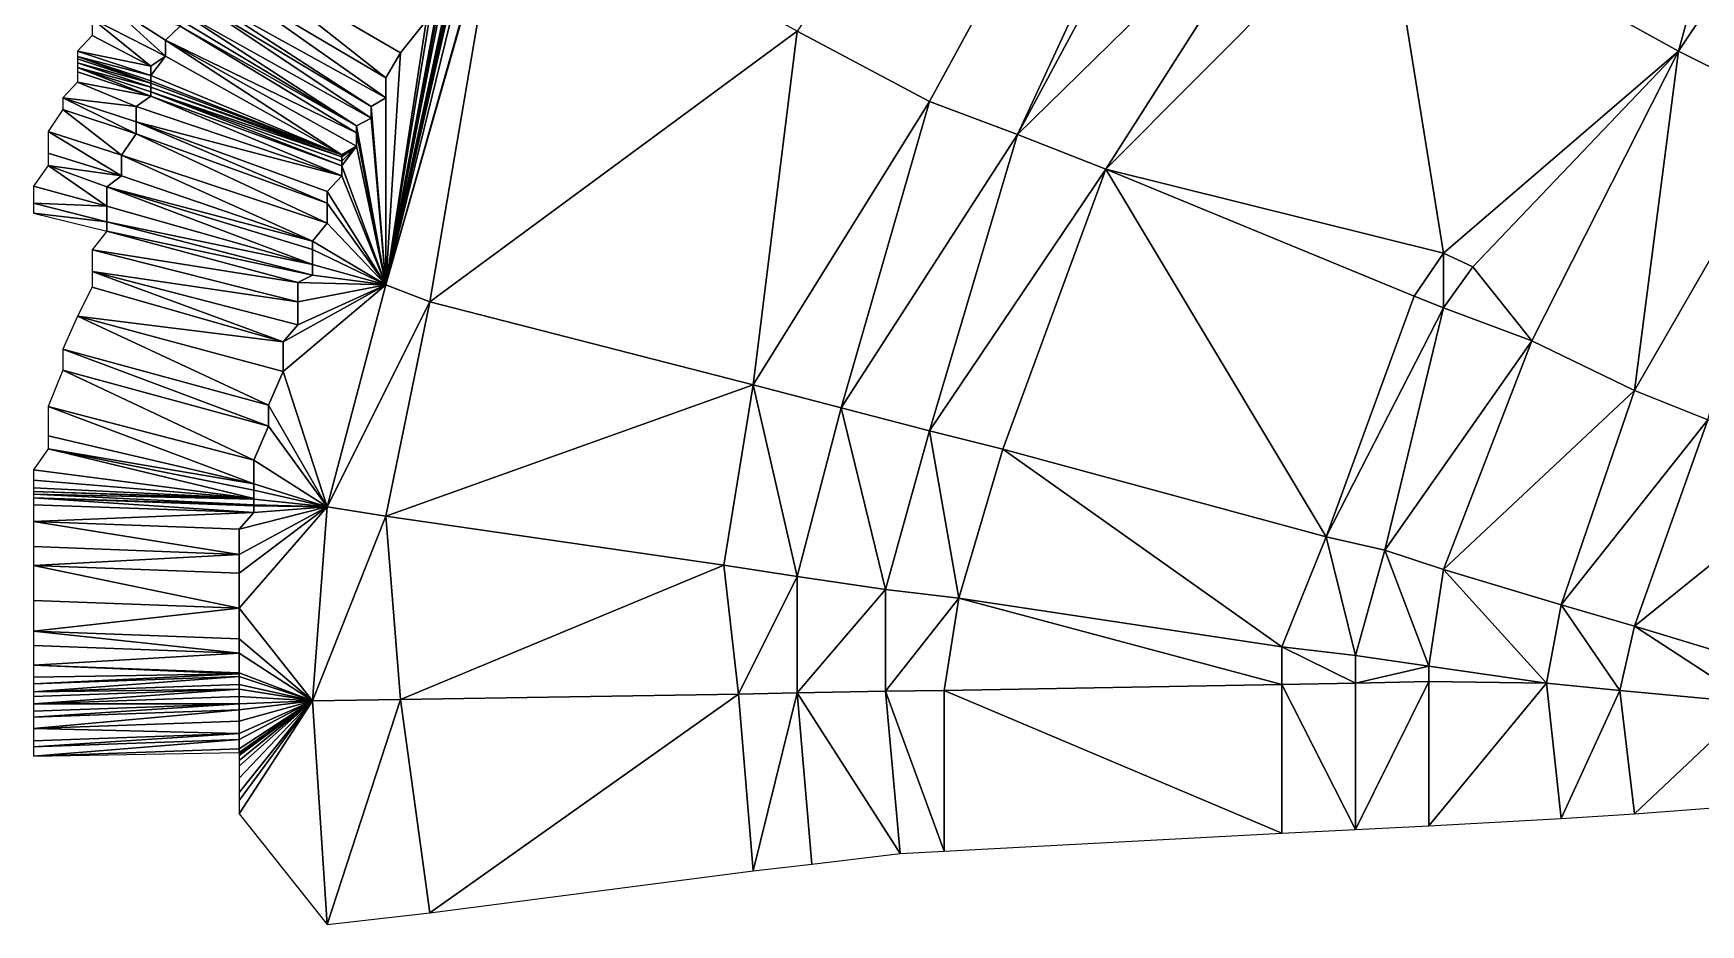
# Model space of a CAD drawing. Header units: inches. Extents: x -773 to -296, y 669 to 1001.
# Drawn here: x -770 to -656.5, y 690.7 to 751.4 of the extents above; entities that cross this region are included whole.
import ezdxf

# ---------------------------------------------------------------- set-up
doc = ezdxf.new("R2010")
doc.units = ezdxf.units.IN
doc.header["$MEASUREMENT"] = 0

msp = doc.modelspace()

# ---------------------------------------------------------------- linework, layer by layer
at = {"color": 72, "true_color": 0x52e210}
for points in [[(-718, 751.5, 360), (-709, 746.71875, 350), (-662, 832.875, 350), (-718, 751.5, 360)], [(-709, 746.71875, 350), (-703, 744.46875, 350), (-662, 832.875, 350), (-709, 746.71875, 350)], [(-657, 829.90625, 350), (-662, 832.875, 350), (-703, 744.46875, 350), (-657, 829.90625, 350)], [(-683, 764.0625, 340), (-657, 829.90625, 350), (-703, 744.46875, 350), (-683, 764.0625, 340)], [(-639, 819.84375, 333.01501), (-678, 761.1875, 340), (-658, 750.15625, 340), (-639, 819.84375, 333.01501)], [(-658, 750.15625, 340), (-619, 808.4375, 333.01501), (-639, 819.84375, 333.01501), (-658, 750.15625, 340)], [(-650, 746.125, 330), (-619, 808.4375, 333.01501), (-658, 750.15625, 340), (-650, 746.125, 330)], [(-703, 744.46875, 350), (-697, 742.125, 342.51697), (-683, 764.0625, 340), (-703, 744.46875, 350)], [(-683, 764.0625, 340), (-697, 742.125, 342.51697), (-678, 761.1875, 340), (-683, 764.0625, 340)], [(-746, 734.25, 360), (-738, 762.5, 360), (-738, 762.25, 360), (-746, 734.25, 360)], [(-743, 733.09375, 357.57397), (-738, 762.5, 360), (-746, 734.25, 360), (-743, 733.09375, 357.57397)], [(-746, 734.25, 360), (-738, 762.25, 360), (-740, 758.78125, 360), (-746, 734.25, 360)], [(-743, 733.09375, 357.57397), (-718, 751.5, 360), (-738, 762.5, 360), (-743, 733.09375, 357.57397)], [(-674, 736.40625, 342.14001), (-678, 761.1875, 340), (-697, 742.125, 342.51697), (-674, 736.40625, 342.14001)], [(-674, 736.40625, 342.14001), (-658, 750.15625, 340), (-678, 761.1875, 340), (-674, 736.40625, 342.14001)], [(-740, 758.78125, 360), (-741, 757.59375, 360), (-746, 734.25, 360), (-740, 758.78125, 360)], [(-741, 756.96875, 360), (-746, 734.25, 360), (-741, 757.59375, 360), (-741, 756.96875, 360)], [(-757, 757.03125, 370), (-758, 755.4375, 370), (-746, 748.34375, 360), (-757, 757.03125, 370)], [(-743, 752.53125, 360), (-757, 757.03125, 370), (-745, 750.03125, 360), (-743, 752.53125, 360)], [(-757, 757.03125, 370), (-746, 748.34375, 360), (-745, 750.03125, 360), (-757, 757.03125, 370)], [(-741, 756.75, 360), (-746, 734.25, 360), (-741, 756.96875, 360), (-741, 756.75, 360)], [(-741, 756.75, 360), (-741, 756.4375, 360), (-746, 734.25, 360), (-741, 756.75, 360)], [(-746, 734.25, 360), (-741, 756.4375, 360), (-741, 756.09375, 360), (-746, 734.25, 360)], [(-741, 756.09375, 360), (-742, 755.8125, 360), (-746, 734.25, 360), (-741, 756.09375, 360)], [(-759, 754.15625, 370), (-746, 746.96875, 360), (-758, 755.4375, 370), (-759, 754.15625, 370)], [(-758, 755.4375, 370), (-746, 746.96875, 360), (-746, 748.34375, 360), (-758, 755.4375, 370)], [(-742, 755.8125, 360), (-742, 755.25, 360), (-746, 734.25, 360), (-742, 755.8125, 360)], [(-746, 734.25, 360), (-742, 755.25, 360), (-742, 754.46875, 360), (-746, 734.25, 360)], [(-747, 746.375, 360), (-746, 746.96875, 360), (-759, 754.15625, 370), (-747, 746.375, 360)], [(-759, 754.15625, 370), (-759, 753.59375, 370), (-747, 746.375, 360), (-759, 754.15625, 370)], [(-742, 754.46875, 360), (-743, 753.8125, 360), (-746, 734.25, 360), (-742, 754.46875, 360)], [(-743, 753.8125, 360), (-743, 752.53125, 360), (-746, 734.25, 360), (-743, 753.8125, 360)], [(-765, 753.4375, 370), (-766, 752.34375, 370), (-761, 749.8125, 370), (-765, 753.4375, 370)], [(-760, 751.84375, 370), (-765, 753.4375, 370), (-761, 750.90625, 370), (-760, 751.84375, 370)], [(-761, 750.90625, 370), (-765, 753.4375, 370), (-761, 749.8125, 370), (-761, 750.90625, 370)], [(-759, 753.59375, 370), (-760, 752.84375, 370), (-747, 745.59375, 360), (-759, 753.59375, 370)], [(-760, 752.84375, 370), (-760, 752.28125, 370), (-748, 745.0625, 360), (-760, 752.84375, 370)], [(-760, 752.84375, 370), (-748, 745.0625, 360), (-747, 745.59375, 360), (-760, 752.84375, 370)], [(-759, 753.59375, 370), (-747, 745.59375, 360), (-747, 746.375, 360), (-759, 753.59375, 370)], [(-743, 752.53125, 360), (-745, 750.03125, 360), (-746, 734.25, 360), (-743, 752.53125, 360)], [(-766, 752.34375, 370), (-766, 751.21875, 370), (-762, 749.125, 370), (-766, 752.34375, 370)], [(-761, 749.8125, 370), (-766, 752.34375, 370), (-762, 749.125, 370), (-761, 749.8125, 370)], [(-748, 744.59375, 360), (-760, 751.84375, 370), (-761, 750.90625, 370), (-748, 744.59375, 360)], [(-748, 745.0625, 360), (-760, 752.28125, 370), (-760, 751.84375, 370), (-748, 745.0625, 360)], [(-748, 745.0625, 360), (-760, 751.84375, 370), (-748, 744.59375, 360), (-748, 745.0625, 360)], [(-743, 733.09375, 357.57397), (-721, 727.4375, 357.57397), (-718, 751.5, 360), (-743, 733.09375, 357.57397)], [(-721, 727.4375, 357.57397), (-709, 746.71875, 350), (-718, 751.5, 360), (-721, 727.4375, 357.57397)], [(-762, 749.125, 370), (-766, 751.21875, 370), (-767, 750.15625, 370), (-762, 749.125, 370)], [(-748, 744.59375, 360), (-761, 750.90625, 370), (-748, 743.6875, 360), (-748, 744.59375, 360)], [(-748, 743.6875, 360), (-761, 750.90625, 370), (-749, 743.09375, 360), (-748, 743.6875, 360)], [(-761, 750.90625, 370), (-761, 749.8125, 370), (-749, 743.09375, 360), (-761, 750.90625, 370)], [(-762, 749.125, 370), (-767, 750.15625, 370), (-762, 748.5, 370), (-762, 749.125, 370)], [(-762, 748.5, 370), (-767, 750.15625, 370), (-767, 749.78125, 370), (-762, 748.5, 370)], [(-762, 748.125, 370), (-762, 748.5, 370), (-767, 749.78125, 370), (-762, 748.125, 370)], [(-762, 748.125, 370), (-767, 749.78125, 370), (-762, 747.96875, 370), (-762, 748.125, 370)], [(-762, 747.96875, 370), (-767, 749.78125, 370), (-767, 749.625, 370), (-762, 747.96875, 370)], [(-762, 747.96875, 370), (-767, 749.625, 370), (-767, 749.34375, 370), (-762, 747.96875, 370)], [(-767, 749.03125, 370), (-762, 747.6875, 370), (-767, 749.34375, 370), (-767, 749.03125, 370)], [(-767, 749.34375, 370), (-762, 747.6875, 370), (-762, 747.96875, 370), (-767, 749.34375, 370)], [(-749, 743.09375, 360), (-761, 749.8125, 370), (-762, 748.5, 370), (-749, 743.09375, 360)], [(-761, 749.8125, 370), (-762, 749.125, 370), (-762, 748.5, 370), (-761, 749.8125, 370)], [(-746, 734.25, 360), (-745, 750.03125, 360), (-746, 748.34375, 360), (-746, 734.25, 360)], [(-672, 735.46875, 340), (-658, 750.15625, 340), (-674, 736.40625, 342.14001), (-672, 735.46875, 340)], [(-672, 735.46875, 340), (-668, 730.4375, 340), (-658, 750.15625, 340), (-672, 735.46875, 340)], [(-661, 727.0625, 330), (-658, 750.15625, 340), (-668, 730.4375, 340), (-661, 727.0625, 330)], [(-650, 746.125, 330), (-658, 750.15625, 340), (-661, 727.0625, 330), (-650, 746.125, 330)], [(-763, 746.375, 370), (-767, 748.03125, 370), (-768, 746.96875, 370), (-763, 746.375, 370)], [(-762, 747.375, 370), (-762, 747.6875, 370), (-767, 749.03125, 370), (-762, 747.375, 370)], [(-762, 747.375, 370), (-767, 749.03125, 370), (-762, 747.09375, 370), (-762, 747.375, 370)], [(-762, 747.09375, 370), (-767, 749.03125, 370), (-767, 748.75, 370), (-762, 747.09375, 370)], [(-762, 747.09375, 370), (-767, 748.75, 370), (-767, 748.03125, 370), (-762, 747.09375, 370)], [(-762, 747.09375, 370), (-767, 748.03125, 370), (-763, 746.375, 370), (-762, 747.09375, 370)], [(-749, 743.09375, 360), (-762, 748.5, 370), (-762, 748.125, 370), (-749, 743.09375, 360)], [(-762, 748.125, 370), (-762, 747.96875, 370), (-749, 743.09375, 360), (-762, 748.125, 370)], [(-749, 743.09375, 360), (-762, 747.96875, 370), (-762, 747.6875, 370), (-749, 743.09375, 360)], [(-746, 748.34375, 360), (-746, 746.96875, 360), (-746, 734.25, 360), (-746, 748.34375, 360)], [(-763, 746.375, 370), (-768, 746.96875, 370), (-763, 745.34375, 370), (-763, 746.375, 370)], [(-763, 745.34375, 370), (-768, 746.96875, 370), (-763, 744.53125, 370), (-763, 745.34375, 370)], [(-768, 746.1875, 370), (-763, 744.53125, 370), (-768, 746.96875, 370), (-768, 746.1875, 370)], [(-762, 747.09375, 370), (-763, 746.375, 370), (-749, 741.65625, 360), (-762, 747.09375, 370)], [(-749, 742.96875, 360), (-749, 743.09375, 360), (-762, 747.6875, 370), (-749, 742.96875, 360)], [(-749, 742.96875, 360), (-762, 747.6875, 370), (-762, 747.375, 370), (-749, 742.96875, 360)], [(-749, 742.96875, 360), (-762, 747.375, 370), (-749, 742.65625, 360), (-749, 742.96875, 360)], [(-749, 742.65625, 360), (-762, 747.375, 370), (-749, 742.34375, 360), (-749, 742.65625, 360)], [(-762, 747.375, 370), (-762, 747.09375, 370), (-749, 742.34375, 360), (-762, 747.375, 370)], [(-749, 742.34375, 360), (-762, 747.09375, 370), (-749, 741.65625, 360), (-749, 742.34375, 360)], [(-747, 746.375, 360), (-746, 734.25, 360), (-746, 746.96875, 360), (-747, 746.375, 360)], [(-769, 744.6875, 370), (-764, 743.0625, 370), (-768, 746.1875, 370), (-769, 744.6875, 370)], [(-764, 743.0625, 370), (-763, 744.53125, 370), (-768, 746.1875, 370), (-764, 743.0625, 370)], [(-749, 741.65625, 360), (-763, 746.375, 370), (-763, 745.34375, 370), (-749, 741.65625, 360)], [(-747, 745.59375, 360), (-746, 734.25, 360), (-747, 746.375, 360), (-747, 745.59375, 360)], [(-721, 727.4375, 357.57397), (-715, 725.875, 350), (-709, 746.71875, 350), (-721, 727.4375, 357.57397)], [(-715, 725.875, 350), (-703, 744.46875, 350), (-709, 746.71875, 350), (-715, 725.875, 350)], [(-656, 725.0625, 330), (-650, 746.125, 330), (-661, 727.0625, 330), (-656, 725.0625, 330)], [(-764, 741.65625, 370), (-764, 743.0625, 370), (-769, 744.6875, 370), (-764, 741.65625, 370)], [(-764, 741.65625, 370), (-769, 744.6875, 370), (-769, 743.21875, 370), (-764, 741.65625, 370)], [(-763, 745.34375, 370), (-763, 744.53125, 370), (-750, 739.8125, 360), (-763, 745.34375, 370)], [(-749, 741.65625, 360), (-763, 745.34375, 370), (-750, 740.59375, 360), (-749, 741.65625, 360)], [(-750, 740.59375, 360), (-763, 745.34375, 370), (-750, 739.8125, 360), (-750, 740.59375, 360)], [(-747, 745.59375, 360), (-748, 745.0625, 360), (-746, 734.25, 360), (-747, 745.59375, 360)], [(-748, 744.59375, 360), (-746, 734.25, 360), (-748, 745.0625, 360), (-748, 744.59375, 360)], [(-748, 743.6875, 360), (-746, 734.25, 360), (-748, 744.59375, 360), (-748, 743.6875, 360)], [(-764, 743.0625, 370), (-750, 738.4375, 360), (-763, 744.53125, 370), (-764, 743.0625, 370)], [(-750, 739.8125, 360), (-763, 744.53125, 370), (-750, 738.4375, 360), (-750, 739.8125, 360)], [(-748, 743.6875, 360), (-749, 743.09375, 360), (-749, 742.96875, 360), (-748, 743.6875, 360)], [(-749, 742.65625, 360), (-749, 742.34375, 360), (-748, 743.6875, 360), (-749, 742.65625, 360)], [(-748, 743.6875, 360), (-749, 742.34375, 360), (-746, 734.25, 360), (-748, 743.6875, 360)], [(-748, 743.6875, 360), (-749, 742.96875, 360), (-749, 742.65625, 360), (-748, 743.6875, 360)], [(-715, 725.875, 350), (-709, 724.3125, 350), (-703, 744.46875, 350), (-715, 725.875, 350)], [(-703, 744.46875, 350), (-709, 724.3125, 350), (-697, 742.125, 342.51697), (-703, 744.46875, 350)], [(-765, 739.59375, 370), (-769, 742.375, 370), (-770, 740.96875, 370), (-765, 739.59375, 370)], [(-764, 741.65625, 370), (-769, 743.21875, 370), (-769, 742.375, 370), (-764, 741.65625, 370)], [(-765, 740.90625, 370), (-764, 741.65625, 370), (-769, 742.375, 370), (-765, 740.90625, 370)], [(-765, 740.90625, 370), (-769, 742.375, 370), (-765, 739.59375, 370), (-765, 740.90625, 370)], [(-751, 737.21875, 360), (-750, 738.4375, 360), (-764, 743.0625, 370), (-751, 737.21875, 360)], [(-751, 737.21875, 360), (-764, 743.0625, 370), (-764, 741.65625, 370), (-751, 737.21875, 360)], [(-749, 742.34375, 360), (-749, 741.65625, 360), (-746, 734.25, 360), (-749, 742.34375, 360)], [(-751, 737.21875, 360), (-764, 741.65625, 370), (-765, 740.90625, 370), (-751, 737.21875, 360)], [(-746, 734.25, 360), (-749, 741.65625, 360), (-750, 740.59375, 360), (-746, 734.25, 360)], [(-704, 723.0625, 344.25903), (-697, 742.125, 342.51697), (-709, 724.3125, 350), (-704, 723.0625, 344.25903)], [(-682, 717.09375, 344.25903), (-697, 742.125, 342.51697), (-704, 723.0625, 344.25903), (-682, 717.09375, 344.25903)], [(-676, 733.46875, 342.51697), (-674, 736.40625, 342.14001), (-697, 742.125, 342.51697), (-676, 733.46875, 342.51697)], [(-676, 733.46875, 342.51697), (-697, 742.125, 342.51697), (-682, 717.09375, 344.25903), (-676, 733.46875, 342.51697)], [(-765, 739.59375, 370), (-770, 740.96875, 370), (-770, 739.8125, 370), (-765, 739.59375, 370)], [(-751, 736.65625, 360), (-751, 737.21875, 360), (-765, 740.90625, 370), (-751, 736.65625, 360)], [(-751, 736.65625, 360), (-765, 740.90625, 370), (-751, 735.625, 360), (-751, 736.65625, 360)], [(-751, 735.625, 360), (-765, 740.90625, 370), (-765, 739.59375, 370), (-751, 735.625, 360)], [(-750, 740.59375, 360), (-750, 739.8125, 360), (-746, 734.25, 360), (-750, 740.59375, 360)], [(-765, 738.53125, 370), (-765, 739.59375, 370), (-770, 739.8125, 370), (-765, 738.53125, 370)], [(-765, 738.53125, 370), (-770, 739.8125, 370), (-770, 739.125, 370), (-765, 738.53125, 370)], [(-765, 737.90625, 370), (-765, 738.53125, 370), (-770, 739.125, 370), (-765, 737.90625, 370)], [(-751, 735.625, 360), (-765, 739.59375, 370), (-765, 738.53125, 370), (-751, 735.625, 360)], [(-750, 739.8125, 360), (-750, 738.4375, 360), (-746, 734.25, 360), (-750, 739.8125, 360)], [(-765, 737.90625, 370), (-766, 736.625, 370), (-752, 734.40625, 360), (-765, 737.90625, 370)], [(-765, 738.53125, 370), (-765, 737.90625, 370), (-751, 734.90625, 360), (-765, 738.53125, 370)], [(-765, 738.53125, 370), (-751, 734.90625, 360), (-751, 735.625, 360), (-765, 738.53125, 370)], [(-751, 734.90625, 360), (-765, 737.90625, 370), (-752, 734.40625, 360), (-751, 734.90625, 360)], [(-746, 734.25, 360), (-750, 738.4375, 360), (-751, 737.21875, 360), (-746, 734.25, 360)], [(-752, 734.40625, 360), (-766, 736.625, 370), (-752, 733.09375, 360), (-752, 734.40625, 360)], [(-766, 736.625, 370), (-766, 735.15625, 370), (-752, 733.09375, 360), (-766, 736.625, 370)], [(-746, 734.25, 360), (-751, 737.21875, 360), (-751, 736.65625, 360), (-746, 734.25, 360)], [(-751, 735.625, 360), (-746, 734.25, 360), (-751, 736.65625, 360), (-751, 735.625, 360)], [(-751, 735.625, 360), (-751, 734.90625, 360), (-746, 734.25, 360), (-751, 735.625, 360)], [(-674, 732.6875, 340), (-674, 736.40625, 342.14001), (-676, 733.46875, 342.51697), (-674, 732.6875, 340)], [(-674, 736.40625, 342.14001), (-674, 732.6875, 340), (-672, 735.46875, 340), (-674, 736.40625, 342.14001)], [(-753, 730.375, 360), (-752, 731.53125, 360), (-766, 735.15625, 370), (-753, 730.375, 360)], [(-753, 730.375, 360), (-766, 735.15625, 370), (-766, 734.09375, 370), (-753, 730.375, 360)], [(-752, 733.09375, 360), (-766, 735.15625, 370), (-752, 731.53125, 360), (-752, 733.09375, 360)], [(-751, 734.90625, 360), (-752, 734.40625, 360), (-746, 734.25, 360), (-751, 734.90625, 360)], [(-752, 734.40625, 360), (-752, 733.09375, 360), (-746, 734.25, 360), (-752, 734.40625, 360)], [(-672, 735.46875, 340), (-674, 732.6875, 340), (-668, 730.4375, 340), (-672, 735.46875, 340)], [(-767, 732.125, 370), (-753, 730.375, 360), (-766, 734.09375, 370), (-767, 732.125, 370)], [(-750, 719.15625, 360), (-746, 734.25, 360), (-753, 728.34375, 360), (-750, 719.15625, 360)], [(-753, 728.34375, 360), (-746, 734.25, 360), (-753, 730.375, 360), (-753, 728.34375, 360)], [(-746, 734.25, 360), (-752, 731.53125, 360), (-753, 730.375, 360), (-746, 734.25, 360)], [(-746, 734.25, 360), (-752, 733.09375, 360), (-752, 731.53125, 360), (-746, 734.25, 360)], [(-750, 719.15625, 360), (-743, 733.09375, 357.57397), (-746, 734.25, 360), (-750, 719.15625, 360)], [(-676, 733.46875, 342.51697), (-682, 717.09375, 344.25903), (-674, 732.6875, 340), (-676, 733.46875, 342.51697)], [(-768, 729.875, 370), (-754, 726.0625, 360), (-767, 732.125, 370), (-768, 729.875, 370)], [(-753, 728.34375, 360), (-753, 730.375, 360), (-767, 732.125, 370), (-753, 728.34375, 360)], [(-767, 732.125, 370), (-754, 726.0625, 360), (-753, 728.34375, 360), (-767, 732.125, 370)], [(-746, 718.5, 356.32898), (-743, 733.09375, 357.57397), (-750, 719.15625, 360), (-746, 718.5, 356.32898)], [(-746, 718.5, 356.32898), (-721, 727.4375, 357.57397), (-743, 733.09375, 357.57397), (-746, 718.5, 356.32898)], [(-674, 732.6875, 340), (-682, 717.09375, 344.25903), (-678, 716.1875, 340), (-674, 732.6875, 340)], [(-674, 732.6875, 340), (-678, 716.1875, 340), (-668, 730.4375, 340), (-674, 732.6875, 340)], [(-768, 728.4375, 370), (-754, 724.625, 360), (-768, 729.875, 370), (-768, 728.4375, 370)], [(-768, 729.875, 370), (-754, 724.625, 360), (-754, 726.0625, 360), (-768, 729.875, 370)], [(-674, 714.875, 340), (-668, 730.4375, 340), (-678, 716.1875, 340), (-674, 714.875, 340)], [(-661, 727.0625, 330), (-668, 730.4375, 340), (-674, 714.875, 340), (-661, 727.0625, 330)], [(-769, 725.96875, 370), (-755, 722.3125, 360), (-768, 728.4375, 370), (-769, 725.96875, 370)], [(-768, 728.4375, 370), (-755, 722.3125, 360), (-754, 724.625, 360), (-768, 728.4375, 370)], [(-754, 726.0625, 360), (-750, 719.15625, 360), (-753, 728.34375, 360), (-754, 726.0625, 360)], [(-723, 715.1875, 356.32898), (-721, 727.4375, 357.57397), (-746, 718.5, 356.32898), (-723, 715.1875, 356.32898)], [(-718, 714.40625, 350), (-721, 727.4375, 357.57397), (-723, 715.1875, 356.32898), (-718, 714.40625, 350)], [(-718, 714.40625, 350), (-715, 725.875, 350), (-721, 727.4375, 357.57397), (-718, 714.40625, 350)], [(-666, 712.46875, 330), (-661, 727.0625, 330), (-674, 714.875, 340), (-666, 712.46875, 330)], [(-656, 725.0625, 330), (-661, 727.0625, 330), (-666, 712.46875, 330), (-656, 725.0625, 330)], [(-769, 723.96875, 370), (-755, 720.71875, 360), (-769, 725.96875, 370), (-769, 723.96875, 370)], [(-769, 725.96875, 370), (-755, 720.71875, 360), (-755, 722.3125, 360), (-769, 725.96875, 370)], [(-754, 724.625, 360), (-750, 719.15625, 360), (-754, 726.0625, 360), (-754, 724.625, 360)], [(-718, 714.40625, 350), (-712, 713.53125, 350), (-715, 725.875, 350), (-718, 714.40625, 350)], [(-715, 725.875, 350), (-712, 713.53125, 350), (-709, 724.3125, 350), (-715, 725.875, 350)], [(-755, 722.3125, 360), (-750, 719.15625, 360), (-754, 724.625, 360), (-755, 722.3125, 360)], [(-709, 724.3125, 350), (-712, 713.53125, 350), (-707, 712.9375, 345.05298), (-709, 724.3125, 350)], [(-709, 724.3125, 350), (-707, 712.9375, 345.05298), (-704, 723.0625, 344.25903), (-709, 724.3125, 350)], [(-666, 712.46875, 330), (-661, 711.03125, 330), (-656, 725.0625, 330), (-666, 712.46875, 330)], [(-656, 725.0625, 330), (-661, 711.03125, 330), (-648, 721.5, 320), (-656, 725.0625, 330)], [(-755, 719.71875, 360), (-769, 723.09375, 370), (-770, 721.65625, 370), (-755, 719.71875, 360)], [(-769, 723.96875, 370), (-769, 723.09375, 370), (-755, 720.71875, 360), (-769, 723.96875, 370)], [(-755, 720.71875, 360), (-769, 723.09375, 370), (-755, 720.28125, 360), (-755, 720.71875, 360)], [(-755, 720.28125, 360), (-769, 723.09375, 370), (-755, 719.71875, 360), (-755, 720.28125, 360)], [(-704, 723.0625, 344.25903), (-707, 712.9375, 345.05298), (-685, 709.625, 345.05298), (-704, 723.0625, 344.25903)], [(-704, 723.0625, 344.25903), (-685, 709.625, 345.05298), (-682, 717.09375, 344.25903), (-704, 723.0625, 344.25903)], [(-755, 720.71875, 360), (-750, 719.15625, 360), (-755, 722.3125, 360), (-755, 720.71875, 360)], [(-755, 719.71875, 360), (-770, 721.65625, 370), (-770, 720.96875, 370), (-755, 719.71875, 360)], [(-770, 720.4375, 370), (-755, 719.71875, 360), (-770, 720.96875, 370), (-770, 720.4375, 370)], [(-661, 711.03125, 330), (-653, 708.59375, 320), (-648, 721.5, 320), (-661, 711.03125, 330)], [(-770, 720.1875, 370), (-755, 719.71875, 360), (-770, 720.4375, 370), (-770, 720.1875, 370)], [(-770, 720, 370), (-755, 719.65625, 360), (-770, 720.1875, 370), (-770, 720, 370)], [(-770, 720.1875, 370), (-755, 719.65625, 360), (-755, 719.71875, 360), (-770, 720.1875, 370)], [(-755, 719.28125, 360), (-755, 719.65625, 360), (-770, 720, 370), (-755, 719.28125, 360)], [(-755, 719.28125, 360), (-770, 720, 370), (-770, 719.75, 370), (-755, 719.28125, 360)], [(-755, 719.21875, 360), (-755, 719.28125, 360), (-770, 719.75, 370), (-755, 719.21875, 360)], [(-770, 719.28125, 370), (-755, 718.75, 360), (-770, 719.75, 370), (-770, 719.28125, 370)], [(-770, 719.75, 370), (-755, 718.75, 360), (-755, 719.21875, 360), (-770, 719.75, 370)], [(-755, 720.71875, 360), (-755, 720.28125, 360), (-750, 719.15625, 360), (-755, 720.71875, 360)], [(-750, 719.15625, 360), (-755, 720.28125, 360), (-755, 719.65625, 360), (-750, 719.15625, 360)], [(-755, 719.65625, 360), (-755, 720.28125, 360), (-755, 719.71875, 360), (-755, 719.65625, 360)], [(-750, 719.15625, 360), (-755, 719.65625, 360), (-755, 719.28125, 360), (-750, 719.15625, 360)], [(-770, 718.15625, 370), (-755, 718.75, 360), (-770, 719.28125, 370), (-770, 718.15625, 370)], [(-770, 718.15625, 370), (-756, 717.625, 360), (-755, 718.75, 360), (-770, 718.15625, 370)], [(-756, 715.90625, 360), (-756, 714.625, 360), (-750, 719.15625, 360), (-756, 715.90625, 360)], [(-750, 719.15625, 360), (-756, 714.625, 360), (-756, 712.25, 360), (-750, 719.15625, 360)], [(-750, 719.15625, 360), (-756, 712.25, 360), (-751, 705.9375, 360), (-750, 719.15625, 360)], [(-755, 718.75, 360), (-756, 717.625, 360), (-750, 719.15625, 360), (-755, 718.75, 360)], [(-750, 719.15625, 360), (-756, 717.625, 360), (-756, 715.90625, 360), (-750, 719.15625, 360)], [(-755, 719.21875, 360), (-750, 719.15625, 360), (-755, 719.28125, 360), (-755, 719.21875, 360)], [(-755, 718.75, 360), (-750, 719.15625, 360), (-755, 719.21875, 360), (-755, 718.75, 360)], [(-750, 719.15625, 360), (-751, 705.9375, 360), (-746, 718.5, 356.32898), (-750, 719.15625, 360)], [(-745, 706.03125, 355.45203), (-746, 718.5, 356.32898), (-751, 705.9375, 360), (-745, 706.03125, 355.45203)], [(-723, 715.1875, 356.32898), (-746, 718.5, 356.32898), (-745, 706.03125, 355.45203), (-723, 715.1875, 356.32898)], [(-770, 716.4375, 370), (-756, 715.90625, 360), (-770, 718.15625, 370), (-770, 716.4375, 370)], [(-770, 718.15625, 370), (-756, 715.90625, 360), (-756, 717.625, 360), (-770, 718.15625, 370)], [(-770, 716.4375, 370), (-770, 715.15625, 370), (-756, 715.90625, 360), (-770, 716.4375, 370)], [(-682, 717.09375, 344.25903), (-685, 709.625, 345.05298), (-680, 709.03125, 340), (-682, 717.09375, 344.25903)], [(-682, 717.09375, 344.25903), (-680, 709.03125, 340), (-678, 716.1875, 340), (-682, 717.09375, 344.25903)], [(-678, 716.1875, 340), (-680, 709.03125, 340), (-675, 708.3125, 340), (-678, 716.1875, 340)], [(-678, 716.1875, 340), (-675, 708.3125, 340), (-674, 714.875, 340), (-678, 716.1875, 340)], [(-756, 715.90625, 360), (-770, 715.15625, 370), (-756, 714.625, 360), (-756, 715.90625, 360)], [(-770, 712.78125, 370), (-756, 712.25, 360), (-770, 715.15625, 370), (-770, 712.78125, 370)], [(-770, 715.15625, 370), (-756, 712.25, 360), (-756, 714.625, 360), (-770, 715.15625, 370)], [(-722, 706.40625, 355.45203), (-723, 715.1875, 356.32898), (-745, 706.03125, 355.45203), (-722, 706.40625, 355.45203)], [(-718, 714.40625, 350), (-723, 715.1875, 356.32898), (-722, 706.40625, 355.45203), (-718, 714.40625, 350)], [(-718, 706.5, 350), (-718, 714.40625, 350), (-722, 706.40625, 355.45203), (-718, 706.5, 350)], [(-712, 713.53125, 350), (-718, 714.40625, 350), (-718, 706.5, 350), (-712, 713.53125, 350)], [(-674, 714.875, 340), (-675, 708.3125, 340), (-667, 707.15625, 330), (-674, 714.875, 340)], [(-674, 714.875, 340), (-667, 707.15625, 330), (-666, 712.46875, 330), (-674, 714.875, 340)], [(-770, 710.6875, 370), (-756, 712.25, 360), (-770, 712.78125, 370), (-770, 710.6875, 370)], [(-712, 713.53125, 350), (-718, 706.5, 350), (-712, 706.59375, 350), (-712, 713.53125, 350)], [(-707, 712.9375, 345.05298), (-712, 713.53125, 350), (-712, 706.59375, 350), (-707, 712.9375, 345.05298)], [(-707, 712.9375, 345.05298), (-712, 706.59375, 350), (-708, 706.65625, 345.31104), (-707, 712.9375, 345.05298)], [(-685, 707.0625, 345.31104), (-707, 712.9375, 345.05298), (-708, 706.65625, 345.31104), (-685, 707.0625, 345.31104)], [(-685, 707.0625, 345.31104), (-685, 709.625, 345.05298), (-707, 712.9375, 345.05298), (-685, 707.0625, 345.31104)], [(-756, 710.15625, 360), (-756, 712.25, 360), (-770, 710.6875, 370), (-756, 710.15625, 360)], [(-751, 705.9375, 360), (-756, 712.25, 360), (-756, 710.15625, 360), (-751, 705.9375, 360)], [(-666, 712.46875, 330), (-667, 707.15625, 330), (-662, 706.65625, 330), (-666, 712.46875, 330)], [(-666, 712.46875, 330), (-662, 706.65625, 330), (-661, 711.03125, 330), (-666, 712.46875, 330)], [(-756, 709.1875, 360), (-756, 710.15625, 360), (-770, 710.6875, 370), (-756, 709.1875, 360)], [(-756, 709.1875, 360), (-770, 710.6875, 370), (-770, 709.71875, 370), (-756, 709.1875, 360)], [(-661, 711.03125, 330), (-662, 706.65625, 330), (-653, 705.8125, 320), (-661, 711.03125, 330)], [(-661, 711.03125, 330), (-653, 705.8125, 320), (-653, 708.59375, 320), (-661, 711.03125, 330)], [(-770, 708.375, 370), (-756, 709.1875, 360), (-770, 709.71875, 370), (-770, 708.375, 370)], [(-751, 705.9375, 360), (-756, 710.15625, 360), (-756, 709.1875, 360), (-751, 705.9375, 360)], [(-680, 707.15625, 340), (-680, 709.03125, 340), (-685, 709.625, 345.05298), (-680, 707.15625, 340)], [(-680, 707.15625, 340), (-685, 709.625, 345.05298), (-685, 707.0625, 345.31104), (-680, 707.15625, 340)], [(-770, 708.375, 370), (-756, 707.84375, 360), (-756, 709.1875, 360), (-770, 708.375, 370)], [(-756, 707.78125, 360), (-756, 707.84375, 360), (-770, 708.375, 370), (-756, 707.78125, 360)], [(-770, 707.5625, 370), (-756, 707.78125, 360), (-770, 708.375, 370), (-770, 707.5625, 370)], [(-756, 707.84375, 360), (-751, 705.9375, 360), (-756, 709.1875, 360), (-756, 707.84375, 360)], [(-675, 708.3125, 340), (-680, 709.03125, 340), (-680, 707.15625, 340), (-675, 708.3125, 340)], [(-675, 707.25, 340), (-675, 708.3125, 340), (-680, 707.15625, 340), (-675, 707.25, 340)], [(-667, 707.15625, 330), (-675, 708.3125, 340), (-675, 707.25, 340), (-667, 707.15625, 330)], [(-756, 707.59375, 360), (-756, 707.78125, 360), (-770, 707.09375, 370), (-756, 707.59375, 360)], [(-770, 707.09375, 370), (-756, 707.78125, 360), (-770, 707.5625, 370), (-770, 707.09375, 370)], [(-770, 707.09375, 370), (-770, 706.5625, 370), (-756, 707.59375, 360), (-770, 707.09375, 370)], [(-756, 707.59375, 360), (-770, 706.5625, 370), (-756, 707.0625, 360), (-756, 707.59375, 360)], [(-756, 707.78125, 360), (-756, 707.59375, 360), (-756, 707.84375, 360), (-756, 707.78125, 360)], [(-756, 707.59375, 360), (-751, 705.9375, 360), (-756, 707.84375, 360), (-756, 707.59375, 360)], [(-756, 707.59375, 360), (-756, 707.0625, 360), (-751, 705.9375, 360), (-756, 707.59375, 360)], [(-680, 697.1875, 340), (-680, 707.15625, 340), (-685, 707.0625, 345.31104), (-680, 697.1875, 340)], [(-675, 707.25, 340), (-680, 707.15625, 340), (-680, 697.1875, 340), (-675, 707.25, 340)], [(-675, 697.4375, 340), (-675, 707.25, 340), (-680, 697.1875, 340), (-675, 697.4375, 340)], [(-667, 707.15625, 330), (-675, 707.25, 340), (-675, 697.4375, 340), (-667, 707.15625, 330)], [(-675, 697.4375, 340), (-666, 697.9375, 330), (-667, 707.15625, 330), (-675, 697.4375, 340)], [(-667, 707.15625, 330), (-666, 697.9375, 330), (-662, 706.65625, 330), (-667, 707.15625, 330)], [(-770, 706.5625, 370), (-756, 706.75, 360), (-756, 707.0625, 360), (-770, 706.5625, 370)], [(-756, 706.25, 360), (-756, 706.75, 360), (-770, 705.75, 370), (-756, 706.25, 360)], [(-770, 706.5625, 370), (-770, 706.25, 370), (-756, 706.75, 360), (-770, 706.5625, 370)], [(-756, 706.75, 360), (-770, 706.25, 370), (-770, 705.75, 370), (-756, 706.75, 360)], [(-756, 706.25, 360), (-770, 705.75, 370), (-756, 705.75, 360), (-756, 706.25, 360)], [(-751, 705.9375, 360), (-756, 707.0625, 360), (-756, 706.75, 360), (-751, 705.9375, 360)], [(-751, 705.9375, 360), (-756, 706.75, 360), (-756, 706.25, 360), (-751, 705.9375, 360)], [(-756, 706.25, 360), (-756, 705.75, 360), (-751, 705.9375, 360), (-756, 706.25, 360)], [(-745, 706.03125, 355.45203), (-751, 705.9375, 360), (-750, 690.71875, 360), (-745, 706.03125, 355.45203)], [(-743, 691.53125, 354.23596), (-745, 706.03125, 355.45203), (-750, 690.71875, 360), (-743, 691.53125, 354.23596)], [(-722, 706.40625, 355.45203), (-745, 706.03125, 355.45203), (-743, 691.53125, 354.23596), (-722, 706.40625, 355.45203)], [(-721, 694.375, 354.23596), (-722, 706.40625, 355.45203), (-743, 691.53125, 354.23596), (-721, 694.375, 354.23596)], [(-718, 706.5, 350), (-722, 706.40625, 355.45203), (-721, 694.375, 354.23596), (-718, 706.5, 350)], [(-721, 694.375, 354.23596), (-717, 694.84375, 350), (-718, 706.5, 350), (-721, 694.375, 354.23596)], [(-712, 706.59375, 350), (-718, 706.5, 350), (-711, 695.5625, 350), (-712, 706.59375, 350)], [(-718, 706.5, 350), (-717, 694.84375, 350), (-711, 695.5625, 350), (-718, 706.5, 350)], [(-708, 706.65625, 345.31104), (-712, 706.59375, 350), (-708, 695.71875, 346.32599), (-708, 706.65625, 345.31104)], [(-712, 706.59375, 350), (-711, 695.5625, 350), (-708, 695.71875, 346.32599), (-712, 706.59375, 350)], [(-685, 696.9375, 346.32599), (-685, 707.0625, 345.31104), (-708, 706.65625, 345.31104), (-685, 696.9375, 346.32599)], [(-708, 706.65625, 345.31104), (-708, 695.71875, 346.32599), (-685, 696.9375, 346.32599), (-708, 706.65625, 345.31104)], [(-680, 697.1875, 340), (-685, 707.0625, 345.31104), (-685, 696.9375, 346.32599), (-680, 697.1875, 340)], [(-661, 698.25, 330), (-662, 706.65625, 330), (-666, 697.9375, 330), (-661, 698.25, 330)], [(-653, 705.8125, 320), (-662, 706.65625, 330), (-661, 698.25, 330), (-653, 705.8125, 320)], [(-756, 705.75, 360), (-770, 705.75, 370), (-770, 705.25, 370), (-756, 705.75, 360)], [(-756, 705.75, 360), (-770, 705.25, 370), (-770, 704.84375, 370), (-756, 705.75, 360)], [(-756, 705.34375, 360), (-756, 705.75, 360), (-770, 704.84375, 370), (-756, 705.34375, 360)], [(-770, 704.84375, 370), (-770, 704.0625, 370), (-756, 705.34375, 360), (-770, 704.84375, 370)], [(-756, 705.34375, 360), (-770, 704.0625, 370), (-756, 704.5625, 360), (-756, 705.34375, 360)], [(-750, 690.71875, 360), (-751, 705.9375, 360), (-756, 698.25, 360), (-750, 690.71875, 360)], [(-756, 700.6875, 360), (-756, 699.71875, 360), (-751, 705.9375, 360), (-756, 700.6875, 360)], [(-751, 705.9375, 360), (-756, 699.71875, 360), (-756, 699.15625, 360), (-751, 705.9375, 360)], [(-751, 705.9375, 360), (-756, 699.15625, 360), (-756, 698.25, 360), (-751, 705.9375, 360)], [(-756, 702.34375, 360), (-756, 702.21875, 360), (-751, 705.9375, 360), (-756, 702.34375, 360)], [(-751, 705.9375, 360), (-756, 702.21875, 360), (-756, 701.875, 360), (-751, 705.9375, 360)], [(-751, 705.9375, 360), (-756, 701.875, 360), (-756, 701.5, 360), (-751, 705.9375, 360)], [(-756, 703.3125, 360), (-756, 702.6875, 360), (-751, 705.9375, 360), (-756, 703.3125, 360)], [(-751, 705.9375, 360), (-756, 702.6875, 360), (-756, 702.4375, 360), (-751, 705.9375, 360)], [(-751, 705.9375, 360), (-756, 702.4375, 360), (-756, 702.34375, 360), (-751, 705.9375, 360)], [(-756, 705.34375, 360), (-756, 704.5625, 360), (-751, 705.9375, 360), (-756, 705.34375, 360)], [(-751, 705.9375, 360), (-756, 704.5625, 360), (-756, 703.71875, 360), (-751, 705.9375, 360)], [(-751, 705.9375, 360), (-756, 703.71875, 360), (-756, 703.3125, 360), (-751, 705.9375, 360)], [(-751, 705.9375, 360), (-756, 701.5, 360), (-756, 700.6875, 360), (-751, 705.9375, 360)], [(-751, 705.9375, 360), (-756, 705.75, 360), (-756, 705.34375, 360), (-751, 705.9375, 360)], [(-653, 698.875, 320), (-653, 705.8125, 320), (-661, 698.25, 330), (-653, 698.875, 320)], [(-770, 704.0625, 370), (-756, 703.71875, 360), (-756, 704.5625, 360), (-770, 704.0625, 370)], [(-770, 703.21875, 370), (-756, 703.71875, 360), (-770, 704.0625, 370), (-770, 703.21875, 370)], [(-756, 703.3125, 360), (-756, 703.71875, 360), (-770, 702.8125, 370), (-756, 703.3125, 360)], [(-770, 702.8125, 370), (-756, 703.71875, 360), (-770, 703.21875, 370), (-770, 702.8125, 370)], [(-770, 702.8125, 370), (-770, 702.1875, 370), (-756, 703.3125, 360), (-770, 702.8125, 370)], [(-756, 703.3125, 360), (-770, 702.1875, 370), (-756, 702.6875, 360), (-756, 703.3125, 360)], [(-770, 702.1875, 370), (-756, 702.4375, 360), (-756, 702.6875, 360), (-770, 702.1875, 370)]]:
    msp.add_3dface(points, dxfattribs=at)

doc.saveas('drawing.dxf')
